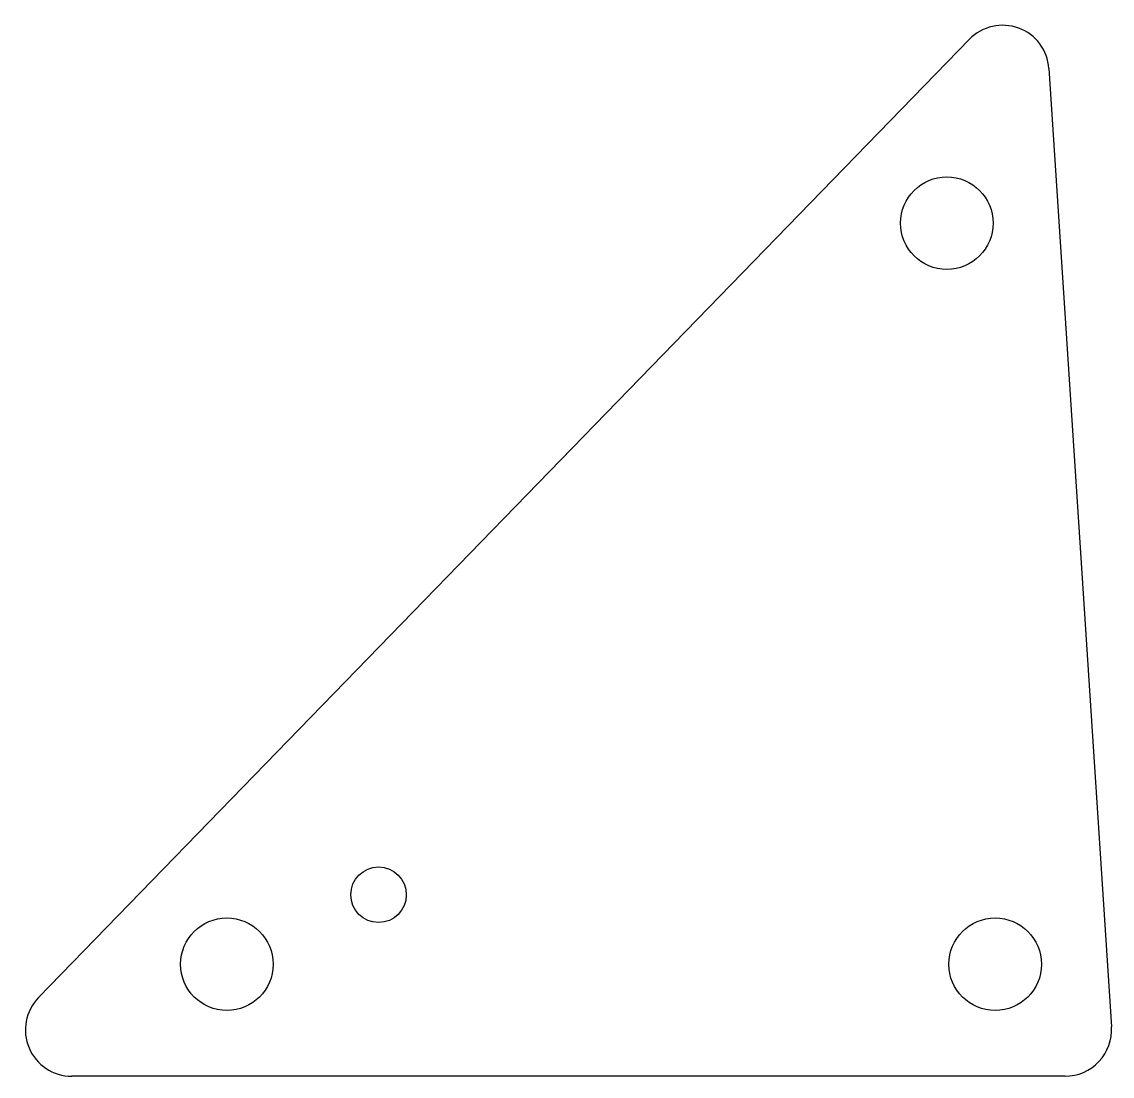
# Model space of a CAD drawing. Extents: x 3.2 to 62.1, y 0 to 56.9.
import ezdxf

# ---------------------------------------------------------------- set-up
doc = ezdxf.new("R2010")
doc.units = 0
doc.layers.get('0').update_dxf_attribs({"linetype": 'continuous'})

# ---------------------------------------------------------------- blocks, each defined once
blk = doc.blocks.new('SHAPE2DVIEW001')
at = {"color": 0}
for p, q in [((4.123, 4.242), (54.414, 55.988)), ((58.701, 54.408), (62.076, 2.663)), ((59.582, 0), (5.916, 0))]:
    blk.add_line(p, q, dxfattribs=at)
for centre, radius in [((53.19, 46.058), 2.5), ((22.492, 9.797), 1.5), ((14.3, 6.043), 2.5), ((55.8, 6.043), 2.5)]:
    blk.add_circle(centre, radius, dxfattribs=at)
for centre, start, end in [((56.207, 54.245), 3.73169, 135.81674), ((5.916, 2.5), 135.81674, -90), ((59.582, 2.5), -90, 3.73169)]:
    blk.add_arc(centre, 2.5, start, end, dxfattribs=at)

msp = doc.modelspace()

# ---------------------------------------------------------------- block references
at = {"color": 0}
msp.add_blockref('SHAPE2DVIEW001', (0, 0), dxfattribs=at)

doc.saveas('drawing.dxf')
